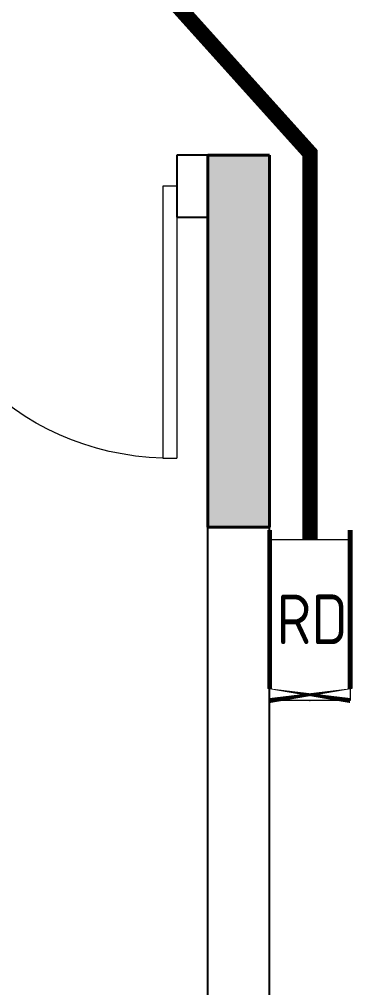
# Model space of a CAD drawing. Extents: x 3753737 to 4713801, y -857380 to 24339.
# Drawn here: x 4055905 to 4056981, y -739397 to -736271 of the extents above; entities that cross this region are included whole.
import ezdxf
from ezdxf.enums import TextEntityAlignment as Align

# ---------------------------------------------------------------- set-up
doc = ezdxf.new("R2010")
doc.units = 0
doc.header["$LTSCALE"] = 1000
doc.header["$MEASUREMENT"] = 0
doc.linetypes.add('DASH', pattern=[0.35, 0.25, -0.1])
doc.layers.get('0').update_dxf_attribs({"linetype": 'CONTINUOUS'})
for name, color, linetype in [('!!电气', 1, 'CONTINUOUS'), ('WALL', 252, 'CONTINUOUS'), ('WIRE-综合布线', 5, 'DASH')]:
    doc.layers.add(name, color=color, linetype=linetype)
for name, color, linetype, lineweight in [('COLUMN', 252, 'CONTINUOUS', 40), ('EQUIP-消防', 3, 'CONTINUOUS', 20), ('PUB_HATCH', 8, 'CONTINUOUS', 9), ('WINDOW', 146, 'CONTINUOUS', 20)]:
    doc.layers.add(name, color=color, linetype=linetype, lineweight=lineweight)
doc.styles.get("Standard").update_dxf_attribs({"font": 'gbenor.shx', "bigfont": 'gbcbig.shx'})

# ---------------------------------------------------------------- blocks, each defined once
blk = doc.blocks.new('GFDGFSDFGD')
at = {"layer": 'PUB_HATCH'}
blk.add_hatch(color=256, dxfattribs=at).paths.add_polyline_path([(436416.6, 368723.7), (436216.6, 368723.7), (436216.6, 367523.7), (436416.6, 367523.7)])
at = {"layer": 'COLUMN', "color": 252}
for p, q in [((436416.6, 368723.7), (436216.6, 368723.7)), ((436216.6, 368723.7), (436216.6, 367523.7)), ((436416.6, 367523.7), (436416.6, 368723.7)), ((436216.6, 367523.7), (436416.6, 367523.7))]:
    blk.add_line(p, q, dxfattribs=at)
blk = doc.blocks.new('$DorLib2D$00000001')
for p, q in [((0.45, 0.975), (0.5, 0.975)), ((0.45, 0), (0.45, 0.975)), ((0.5, 0), (0.5, 0.975)), ((0.5, 0), (0.45, 0))]:
    blk.add_line(p, q)
at = {"lineweight": 13}
blk.add_arc((0.475, 0), 0.975, 91.4693, 180, dxfattribs=at)
blk = doc.blocks.new('A$C5F341E43')
at = {"layer": 'WALL', "color": 252}
for p, q in [((15800, 4900), (15500, 4900)), ((15500, 4900), (15500, 4700)), ((15800, 1900), (15800, 4900)), ((15500, 4700), (15600, 4700)), ((15600, 1800), (15600, 4700))]:
    blk.add_line(p, q, dxfattribs=at)
at = {"color": 252}
blk.add_blockref('GFDGFSDFGD', (-420616.6, -363823.7), dxfattribs=at)
at = {"layer": 'WINDOW', "color": 252, "xscale": 900, "yscale": -900, "zscale": 900, "rotation": 1.101422729913818e-09}
blk.add_blockref('$DorLib2D$00000001', (15050, 4800), dxfattribs=at)
blk = doc.blocks.new('$equip$00002771')
for p, q in [((-0.65, 0.65), (-0.65, 0)), ((0.65, 0.65), (-0.65, 0.65)), ((0.65, 0), (0.65, 0.65)), ((-0.65, 0), (0.65, 0))]:
    blk.add_line(p, q)
at = {"const_width": 0.04}
blk.add_lwpolyline([(-0.65, 0.65), (-0.65, 0), (0.65, 0), (0.65, 0.65), (-0.65, 0.65), (-0.65, 0)], dxfattribs=at)
for p in [(0, 0.65), (-0.65, 0.325), (0.65, 0.325), (0, 0)]:
    blk.add_point(p)
at = {"color": 7}
blk.add_attdef('$TEXT$', text='', height=0.4, dxfattribs=at).set_placement((0.0062, 0.343), align=Align.MIDDLE_CENTER)
at = {"color": 7, "flags": 1}
for tag, height, p in [('B', 0.4, (0.9046, 0.2456)), ('A', 0.00002, (0, 0))]:
    blk.add_attdef(tag, text='', height=height, dxfattribs=at).set_placement(p, align=Align.MIDDLE_CENTER)

msp = doc.modelspace()

# ---------------------------------------------------------------- linework, layer by layer
at = {"layer": 'WIRE-综合布线', "color": 4, "const_width": 50}
msp.add_lwpolyline([(4056843.4, -737950.2), (4056843.4, -736702.8), (4054057.7, -733609), (4052862.9, -733609)], dxfattribs=at)

# ---------------------------------------------------------------- block references
at = {"layer": '!!电气'}
msp.add_blockref('A$C5F341E43', (4040913.4, -741610.2), dxfattribs=at)
at = {"layer": 'EQUIP-消防', "color": 6}
ref = msp.add_blockref('$equip$00002771', (4056713.4, -738210.2), dxfattribs=dict(at, xscale=-400, yscale=400, zscale=400, rotation=269.9999999997599))
ref.add_attrib('$TEXT$', 'RD', dxfattribs={"layer": '0', "color": 7, "height": 160}).set_placement((4056850.6, -738207.7), align=Align.MIDDLE_CENTER)

doc.saveas('drawing.dxf')
